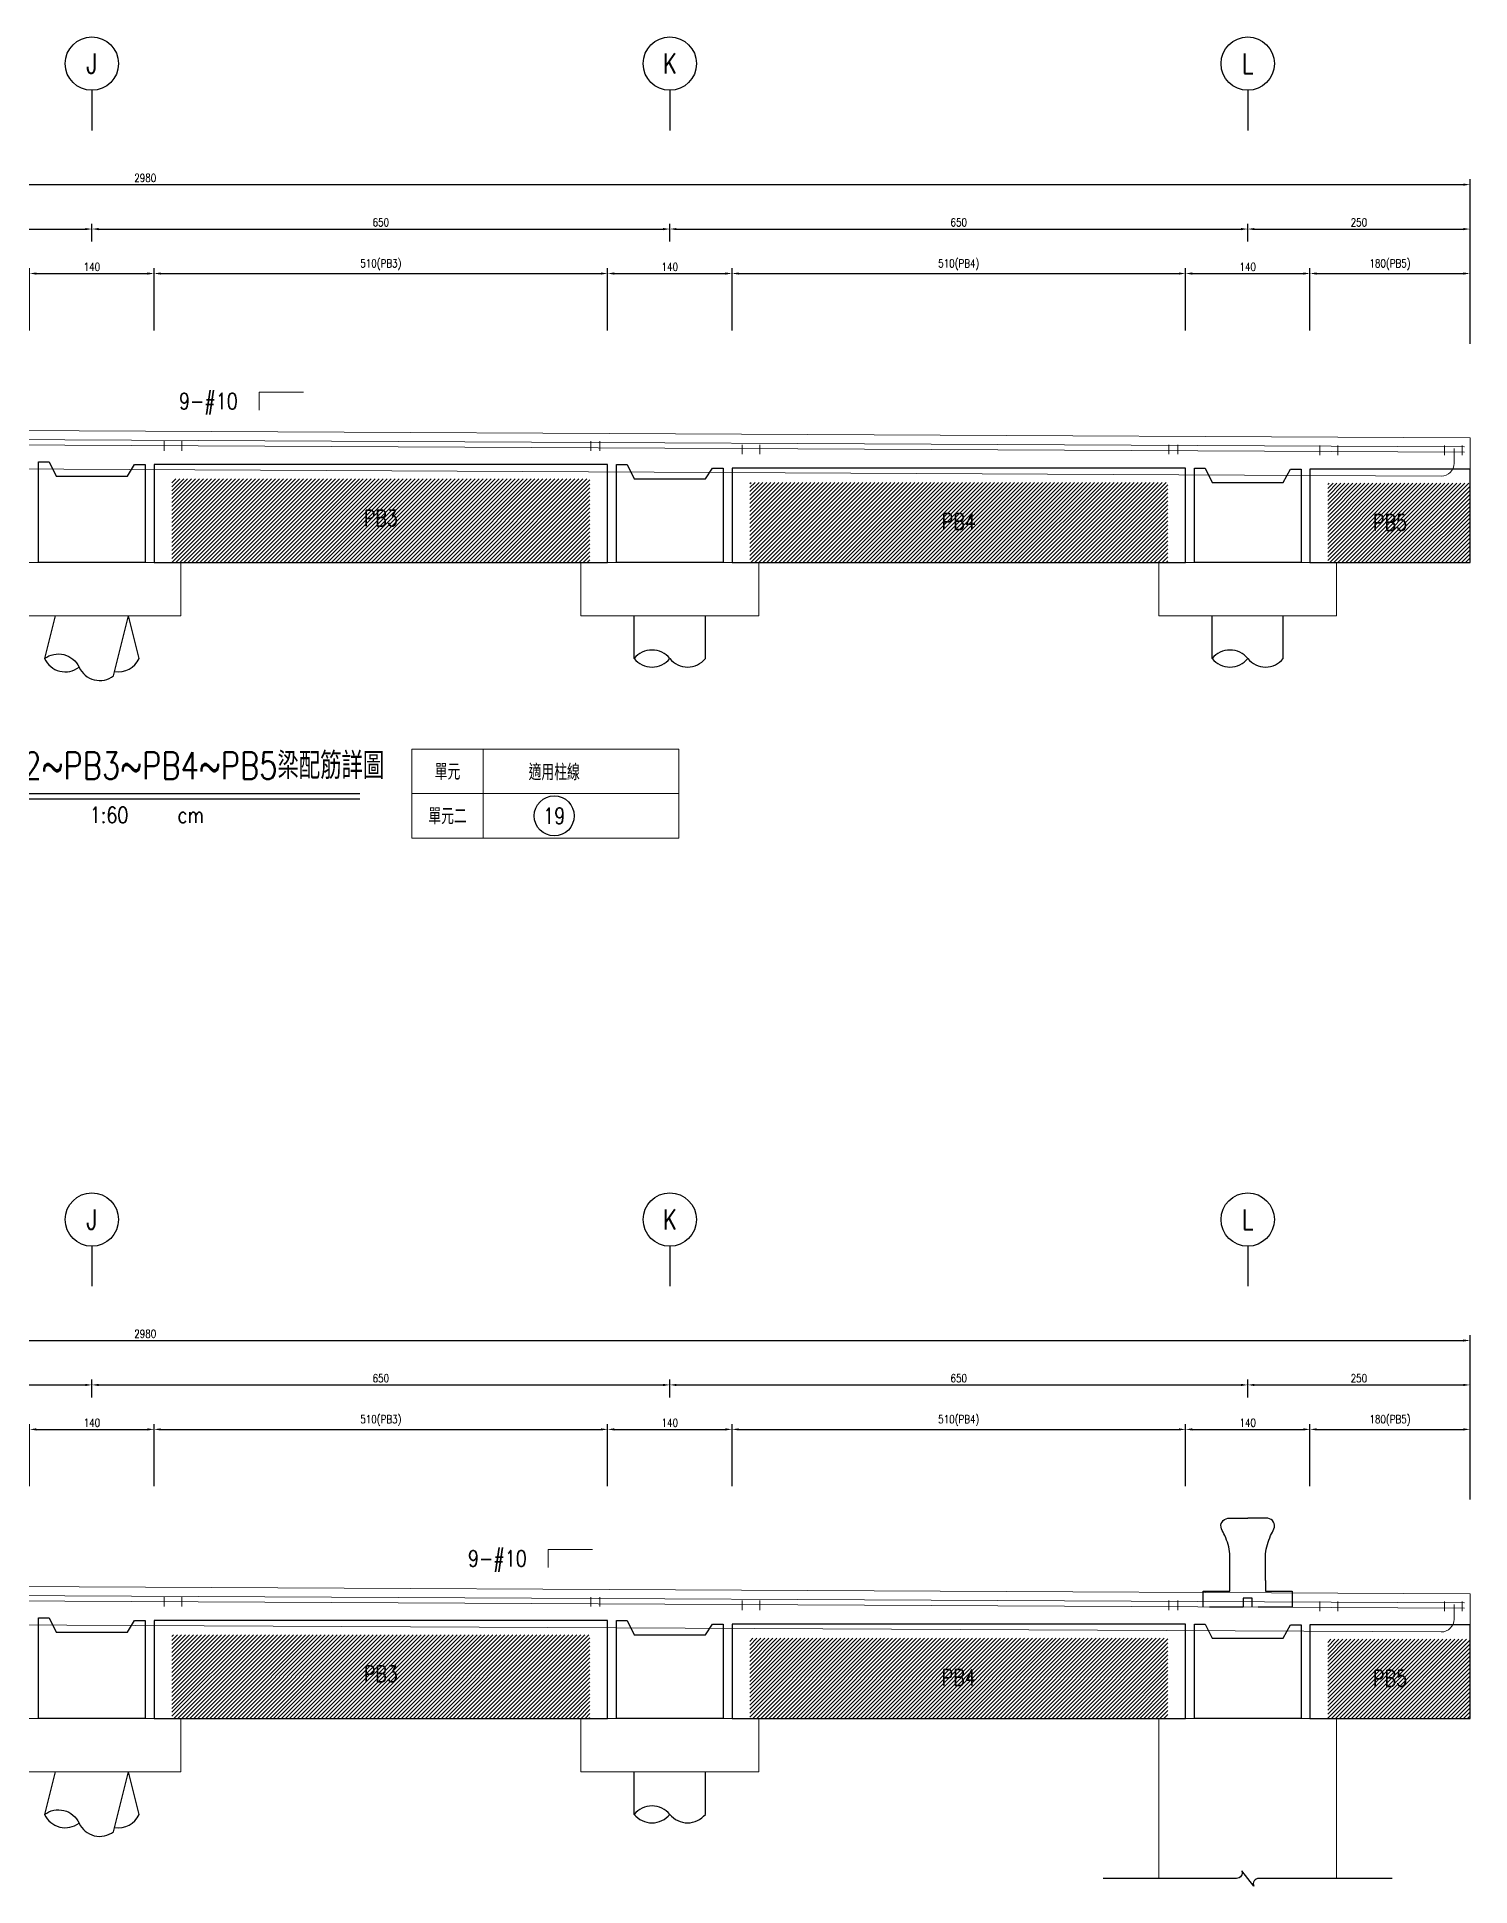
# Model space of a CAD drawing. Extents: x -4754 to 4976, y -19960 to 3841.
# Drawn here: x 1103 to 2715, y -7988 to -5909 of the extents above; entities that cross this region are included whole.
import ezdxf
from ezdxf.enums import TextEntityAlignment as Align

# ---------------------------------------------------------------- set-up
doc = ezdxf.new("R2010")
doc.units = 0
doc.header["$LTSCALE"] = 3
doc.linetypes.add('DASHED', pattern=[19.05, 12.7, -6.35])
doc.layers.get('0').update_dxf_attribs({"linetype": 'CONTINUOUS'})
doc.layers.add('HB_0', color=7, linetype='CONTINUOUS', transparency=0.5)
for name, color, linetype in [('HB_DIM', 1, 'CONTINUOUS'), ('HB_SYMBOLS', 7, 'CONTINUOUS'), ('HB_TXT_CTEXT', 2, 'CONTINUOUS'), ('鋼筋', 3, 'CONTINUOUS')]:
    doc.layers.add(name, color=color, linetype=linetype)
doc.styles.get("Standard").update_dxf_attribs({"font": 'ROMANS.shx', "width": 0.8, "bigfont": 'chineset.shx'})
doc.dimstyles.new('30', dxfattribs={"dimscale": 3, "dimtxt": 3, "dimasz": 2.5, "dimexe": 2, "dimexo": 2, "dimgap": 1, "dimtad": 1, "dimdsep": 46, "dimtxsty": 'Standard', "dimcen": 0, "dimclrd": 256, "dimclre": 256, "dimclrt": 2, "dimadec": 0, "dimazin": 0, "dimtfac": 1, "dimtix": 1, "dimtmove": 2, "dimatfit": 3, "dimfxl": 1, "dimtolj": 1, "dimtzin": 0, "dimarcsym": 0})

# ---------------------------------------------------------------- blocks, each defined once
blk = doc.blocks.new('pile_vertical_with_pilecap')
at = {"linetype": 'Continuous'}
for p, q in [((-40, -48.1), (-40, 0)), ((-40, -48.1), (-40, 0)), ((40, -48.1), (40, 0)), ((40, -48.1), (40, 0))]:
    blk.add_line(p, q, dxfattribs=at)
for centre, start, end in [((-20, -64.1), 38.718, 141.282), ((-20, -64.1), 38.718, 141.282), ((-20, -32), 218.718, 321.282), ((-20, -32), 218.718, 321.282), ((20, -32), 218.718, 321.282), ((20, -32), 218.718, 321.282)]:
    blk.add_arc(centre, 25.6, start, end, dxfattribs=at)
blk = doc.blocks.new('racked_with_pilecap_Transverse')
at = {"linetype": 'Continuous'}
for points in [[(-41.2, 0), (-53.2, -48.1)], [(24.4, -67.5), (41.2, 0)]]:
    blk.add_lwpolyline(points, dxfattribs=at)
blk.add_lwpolyline([(53.2, -48.1), (41.2, 0)])
for points in [[(-53.2, -48.1, -0.48), (-14.4, -57.8, 0.48), (24.4, -67.5, 0.48)], [(-53.2, -48.1, 0.48), (-14.4, -57.8, 0.48)], [(25.6, -62.6, 0.340232), (53.2, -48.1)]]:
    blk.add_lwpolyline(points, format="xyb", dxfattribs=at)
blk = doc.blocks.new('line_guide')
at = {"color": 4, "linetype": 'Continuous'}
blk.add_line((0, 0), (0, -45), dxfattribs=at)
blk.add_circle((0, 30), 30, dxfattribs=at)
at = {"color": 4, "linetype": 'Continuous', "width": 0.8}
blk.add_attdef('A', text='', height=22.5, dxfattribs=at).set_placement((0, 30), align=Align.MIDDLE)
blk = doc.blocks.new('title_beam')
at = {"color": 3, "linetype": 'Continuous'}
blk.add_line((-241.2, 0), (241.2, 0), dxfattribs=at)
at = {"color": 1, "linetype": 'Continuous'}
blk.add_line((-241.2, -6), (241.2, -6), dxfattribs=at)
at = {"color": 3, "linetype": 'Continuous', "width": 0.8}
blk.add_attdef('TITLE', text='', height=30, dxfattribs=at).set_placement((0, 33), align=Align.MIDDLE)
at = {"linetype": 'Continuous', "width": 0.8}
blk.add_attdef('SCALE', text='', height=18, dxfattribs=at).set_placement((-40.6, -24), align=Align.MIDDLE)
blk.add_attdef('CM', (36.5, -33), '', height=18, dxfattribs=at)
blk = doc.blocks.new('line_tag')
at = {"layer": 'HB_SYMBOLS', "color": 4, "linetype": 'Continuous'}
blk.add_circle((0, 0), 22.5, dxfattribs=at)
at = {"color": 4, "linetype": 'Continuous', "width": 0.8}
blk.add_attdef('A', text='', height=18, dxfattribs=at).set_placement((0, 0), align=Align.MIDDLE)
blk = doc.blocks.new('*D68')
at = {"layer": 'HB_DIM', "linetype": 'Continuous', "lineweight": -2}
for p, q in [((1094.6, -6238.8), (1094.6, -6168.8)), ((1102.1, -6174.8), (1227.1, -6174.8)), ((1234.6, -6238.8), (1234.6, -6168.8))]:
    blk.add_line(p, q, dxfattribs=at)
at = {"layer": 'HB_DIM'}
for points in [[(1102.1, -6173.6), (1102.1, -6176.1), (1094.6, -6174.8)], [(1227.1, -6176.1), (1227.1, -6173.6), (1234.6, -6174.8)]]:
    blk.add_solid(points, dxfattribs=at)
at = {"layer": 'HB_DIM', "color": 2, "linetype": 'Continuous', "insert": (1164.6, -6167.3), "char_height": 9, "attachment_point": 5, "rotation": 0}
blk.add_mtext('\\A1;140', dxfattribs=at)
blk = doc.blocks.new('*D69')
at = {"layer": 'HB_DIM', "linetype": 'Continuous', "lineweight": -2}
for p, q in [((1234.6, -6238.8), (1234.6, -6168.8)), ((1242.1, -6174.8), (1737.1, -6174.8)), ((1744.6, -6238.8), (1744.6, -6168.8))]:
    blk.add_line(p, q, dxfattribs=at)
at = {"layer": 'HB_DIM'}
for points in [[(1242.1, -6173.6), (1242.1, -6176.1), (1234.6, -6174.8)], [(1737.1, -6176.1), (1737.1, -6173.6), (1744.6, -6174.8)]]:
    blk.add_solid(points, dxfattribs=at)
at = {"layer": 'HB_DIM', "color": 2, "linetype": 'Continuous', "insert": (1489.6, -6164.9), "char_height": 9, "attachment_point": 5, "rotation": 0}
blk.add_mtext('\\A1;510(PB3)', dxfattribs=at)
blk = doc.blocks.new('*D70')
at = {"layer": 'HB_DIM', "linetype": 'Continuous', "lineweight": -2}
for p, q in [((1744.6, -6238.8), (1744.6, -6168.8)), ((1752.1, -6174.8), (1877.1, -6174.8)), ((1884.6, -6238.8), (1884.6, -6168.8))]:
    blk.add_line(p, q, dxfattribs=at)
at = {"layer": 'HB_DIM'}
for points in [[(1752.1, -6173.6), (1752.1, -6176.1), (1744.6, -6174.8)], [(1877.1, -6176.1), (1877.1, -6173.6), (1884.6, -6174.8)]]:
    blk.add_solid(points, dxfattribs=at)
at = {"layer": 'HB_DIM', "color": 2, "linetype": 'Continuous', "insert": (1814.6, -6167.3), "char_height": 9, "attachment_point": 5, "rotation": 0}
blk.add_mtext('\\A1;140', dxfattribs=at)
blk = doc.blocks.new('*D71')
at = {"layer": 'HB_DIM', "linetype": 'Continuous', "lineweight": -2}
for p, q in [((1884.6, -6238.8), (1884.6, -6168.8)), ((1892.1, -6174.8), (2387.1, -6174.8)), ((2394.6, -6238.8), (2394.6, -6168.8))]:
    blk.add_line(p, q, dxfattribs=at)
at = {"layer": 'HB_DIM'}
for points in [[(1892.1, -6173.6), (1892.1, -6176.1), (1884.6, -6174.8)], [(2387.1, -6176.1), (2387.1, -6173.6), (2394.6, -6174.8)]]:
    blk.add_solid(points, dxfattribs=at)
at = {"layer": 'HB_DIM', "color": 2, "linetype": 'Continuous', "insert": (2139.6, -6164.9), "char_height": 9, "attachment_point": 5, "rotation": 0}
blk.add_mtext('\\A1;510(PB4)', dxfattribs=at)
blk = doc.blocks.new('*D72')
at = {"layer": 'HB_DIM', "linetype": 'Continuous', "lineweight": -2}
for p, q in [((2394.6, -6238.8), (2394.6, -6168.8)), ((2402.1, -6174.8), (2527.1, -6174.8)), ((2534.6, -6238.8), (2534.6, -6168.8))]:
    blk.add_line(p, q, dxfattribs=at)
at = {"layer": 'HB_DIM'}
for points in [[(2402.1, -6173.6), (2402.1, -6176.1), (2394.6, -6174.8)], [(2527.1, -6176.1), (2527.1, -6173.6), (2534.6, -6174.8)]]:
    blk.add_solid(points, dxfattribs=at)
at = {"layer": 'HB_DIM', "color": 2, "linetype": 'Continuous', "insert": (2464.6, -6167.3), "char_height": 9, "attachment_point": 5, "rotation": 0}
blk.add_mtext('\\A1;140', dxfattribs=at)
blk = doc.blocks.new('*D73')
at = {"layer": 'HB_DIM', "linetype": 'Continuous', "lineweight": -2}
for p, q in [((2534.6, -6238.8), (2534.6, -6168.8)), ((2542.1, -6174.8), (2707.1, -6174.8)), ((2714.6, -6238.8), (2714.6, -6168.8))]:
    blk.add_line(p, q, dxfattribs=at)
at = {"layer": 'HB_DIM'}
for points in [[(2542.1, -6173.6), (2542.1, -6176.1), (2534.6, -6174.8)], [(2707.1, -6176.1), (2707.1, -6173.6), (2714.6, -6174.8)]]:
    blk.add_solid(points, dxfattribs=at)
at = {"layer": 'HB_DIM', "color": 2, "linetype": 'Continuous', "insert": (2624.6, -6164.9), "char_height": 9, "attachment_point": 5, "rotation": 0}
blk.add_mtext('\\A1;180(PB5)', dxfattribs=at)
blk = doc.blocks.new('*D76')
at = {"layer": 'HB_DIM', "linetype": 'Continuous', "lineweight": -2}
for p, q in [((-265.4, -6238.8), (-265.4, -6068.8)), ((2714.6, -6253.8), (2714.6, -6068.8)), ((-257.9, -6074.8), (2707.1, -6074.8))]:
    blk.add_line(p, q, dxfattribs=at)
at = {"layer": 'HB_DIM'}
for points in [[(-257.9, -6073.6), (-257.9, -6076.1), (-265.4, -6074.8)], [(2707.1, -6076.1), (2707.1, -6073.6), (2714.6, -6074.8)]]:
    blk.add_solid(points, dxfattribs=at)
at = {"layer": 'HB_DIM', "color": 2, "linetype": 'Continuous', "insert": (1224.6, -6067.3), "char_height": 9, "attachment_point": 5, "rotation": 0}
blk.add_mtext('\\A1;2980', dxfattribs=at)
blk = doc.blocks.new('*D79')
at = {"layer": 'HB_DIM', "linetype": 'Continuous', "lineweight": -2}
for p, q in [((514.6, -6138.8), (514.6, -6118.8)), ((522.1, -6124.8), (1157.1, -6124.8)), ((1164.6, -6138.8), (1164.6, -6118.8))]:
    blk.add_line(p, q, dxfattribs=at)
at = {"layer": 'HB_DIM'}
for points in [[(522.1, -6123.6), (522.1, -6126.1), (514.6, -6124.8)], [(1157.1, -6126.1), (1157.1, -6123.6), (1164.6, -6124.8)]]:
    blk.add_solid(points, dxfattribs=at)
at = {"layer": 'HB_DIM', "color": 2, "linetype": 'Continuous', "insert": (839.6, -6117.3), "char_height": 9, "attachment_point": 5, "rotation": 0}
blk.add_mtext('\\A1;650', dxfattribs=at)
blk = doc.blocks.new('*D80')
at = {"layer": 'HB_DIM', "linetype": 'Continuous', "lineweight": -2}
for p, q in [((1164.6, -6138.8), (1164.6, -6118.8)), ((1172.1, -6124.8), (1807.1, -6124.8)), ((1814.6, -6138.8), (1814.6, -6118.8))]:
    blk.add_line(p, q, dxfattribs=at)
at = {"layer": 'HB_DIM'}
for points in [[(1172.1, -6123.6), (1172.1, -6126.1), (1164.6, -6124.8)], [(1807.1, -6126.1), (1807.1, -6123.6), (1814.6, -6124.8)]]:
    blk.add_solid(points, dxfattribs=at)
at = {"layer": 'HB_DIM', "color": 2, "linetype": 'Continuous', "insert": (1489.6, -6117.3), "char_height": 9, "attachment_point": 5, "rotation": 0}
blk.add_mtext('\\A1;650', dxfattribs=at)
blk = doc.blocks.new('*D81')
at = {"layer": 'HB_DIM', "linetype": 'Continuous', "lineweight": -2}
for p, q in [((1814.6, -6138.8), (1814.6, -6118.8)), ((1822.1, -6124.8), (2457.1, -6124.8)), ((2464.6, -6138.8), (2464.6, -6118.8))]:
    blk.add_line(p, q, dxfattribs=at)
at = {"layer": 'HB_DIM'}
for points in [[(1822.1, -6123.6), (1822.1, -6126.1), (1814.6, -6124.8)], [(2457.1, -6126.1), (2457.1, -6123.6), (2464.6, -6124.8)]]:
    blk.add_solid(points, dxfattribs=at)
at = {"layer": 'HB_DIM', "color": 2, "linetype": 'Continuous', "insert": (2139.6, -6117.3), "char_height": 9, "attachment_point": 5, "rotation": 0}
blk.add_mtext('\\A1;650', dxfattribs=at)
blk = doc.blocks.new('*D82')
at = {"layer": 'HB_DIM', "linetype": 'Continuous', "lineweight": -2}
for p, q in [((2464.6, -6138.8), (2464.6, -6118.8)), ((2472.1, -6124.8), (2707.1, -6124.8)), ((2714.6, -6238.8), (2714.6, -6118.8))]:
    blk.add_line(p, q, dxfattribs=at)
at = {"layer": 'HB_DIM'}
for points in [[(2472.1, -6123.6), (2472.1, -6126.1), (2464.6, -6124.8)], [(2707.1, -6126.1), (2707.1, -6123.6), (2714.6, -6124.8)]]:
    blk.add_solid(points, dxfattribs=at)
at = {"layer": 'HB_DIM', "color": 2, "linetype": 'Continuous', "insert": (2589.6, -6117.3), "char_height": 9, "attachment_point": 5, "rotation": 0}
blk.add_mtext('\\A1;250', dxfattribs=at)
blk = doc.blocks.new('fender_bottom')
at = {"color": 1, "linetype": 'Continuous'}
blk.add_lwpolyline([(162.5, 0), (12.5, 0, 0.529473), (6.7, -8.6), (-6.7, 8.6, -0.532815), (-12.5, 0), (-162.5, 0)], format="xyb", dxfattribs=at)
blk = doc.blocks.new('fender_top_transverse')
at = {"layer": 'HB_0', "color": 1, "linetype": 'Continuous'}
for points in [[(-20, 30), (-20, 60, 0.07193), (-25.7, 80.5, -0.041495), (-29.5, 88.2, -0.488993), (-22.5, 100), (0, 100)], [(20, 30), (20, 60, -0.07193), (25.7, 80.5, 0.041495), (29.5, 88.2, 0.488993), (22.5, 100), (0, 100)]]:
    blk.add_lwpolyline(points, format="xyb", dxfattribs=at)
at = {"layer": 'HB_0', "color": 252, "linetype": 'DASHED'}
blk.add_lwpolyline([(20, 30), (20, 18), (50, 18), (50, 0), (5, 0), (5, 10), (-5, 10), (-5, 0), (-50, 0), (-50, 18), (-20, 18), (-20, 30)], dxfattribs=at)
blk = doc.blocks.new('*D89')
at = {"layer": 'HB_DIM', "linetype": 'Continuous', "lineweight": -2}
for p, q in [((1094.6, -7538.8), (1094.6, -7468.8)), ((1102.1, -7474.8), (1227.1, -7474.8)), ((1234.6, -7538.8), (1234.6, -7468.8))]:
    blk.add_line(p, q, dxfattribs=at)
at = {"layer": 'HB_DIM'}
for points in [[(1102.1, -7473.6), (1102.1, -7476.1), (1094.6, -7474.8)], [(1227.1, -7476.1), (1227.1, -7473.6), (1234.6, -7474.8)]]:
    blk.add_solid(points, dxfattribs=at)
at = {"layer": 'HB_DIM', "color": 2, "linetype": 'Continuous', "insert": (1164.6, -7467.3), "char_height": 9, "attachment_point": 5, "rotation": 0}
blk.add_mtext('\\A1;140', dxfattribs=at)
blk = doc.blocks.new('*D90')
at = {"layer": 'HB_DIM', "linetype": 'Continuous', "lineweight": -2}
for p, q in [((1234.6, -7538.8), (1234.6, -7468.8)), ((1242.1, -7474.8), (1737.1, -7474.8)), ((1744.6, -7538.8), (1744.6, -7468.8))]:
    blk.add_line(p, q, dxfattribs=at)
at = {"layer": 'HB_DIM'}
for points in [[(1242.1, -7473.6), (1242.1, -7476.1), (1234.6, -7474.8)], [(1737.1, -7476.1), (1737.1, -7473.6), (1744.6, -7474.8)]]:
    blk.add_solid(points, dxfattribs=at)
at = {"layer": 'HB_DIM', "color": 2, "linetype": 'Continuous', "insert": (1489.6, -7464.9), "char_height": 9, "attachment_point": 5, "rotation": 0}
blk.add_mtext('\\A1;510(PB3)', dxfattribs=at)
blk = doc.blocks.new('*D91')
at = {"layer": 'HB_DIM', "linetype": 'Continuous', "lineweight": -2}
for p, q in [((1744.6, -7538.8), (1744.6, -7468.8)), ((1752.1, -7474.8), (1877.1, -7474.8)), ((1884.6, -7538.8), (1884.6, -7468.8))]:
    blk.add_line(p, q, dxfattribs=at)
at = {"layer": 'HB_DIM'}
for points in [[(1752.1, -7473.6), (1752.1, -7476.1), (1744.6, -7474.8)], [(1877.1, -7476.1), (1877.1, -7473.6), (1884.6, -7474.8)]]:
    blk.add_solid(points, dxfattribs=at)
at = {"layer": 'HB_DIM', "color": 2, "linetype": 'Continuous', "insert": (1814.6, -7467.3), "char_height": 9, "attachment_point": 5, "rotation": 0}
blk.add_mtext('\\A1;140', dxfattribs=at)
blk = doc.blocks.new('*D92')
at = {"layer": 'HB_DIM', "linetype": 'Continuous', "lineweight": -2}
for p, q in [((1884.6, -7538.8), (1884.6, -7468.8)), ((1892.1, -7474.8), (2387.1, -7474.8)), ((2394.6, -7538.8), (2394.6, -7468.8))]:
    blk.add_line(p, q, dxfattribs=at)
at = {"layer": 'HB_DIM'}
for points in [[(1892.1, -7473.6), (1892.1, -7476.1), (1884.6, -7474.8)], [(2387.1, -7476.1), (2387.1, -7473.6), (2394.6, -7474.8)]]:
    blk.add_solid(points, dxfattribs=at)
at = {"layer": 'HB_DIM', "color": 2, "linetype": 'Continuous', "insert": (2139.6, -7464.9), "char_height": 9, "attachment_point": 5, "rotation": 0}
blk.add_mtext('\\A1;510(PB4)', dxfattribs=at)
blk = doc.blocks.new('*D93')
at = {"layer": 'HB_DIM', "linetype": 'Continuous', "lineweight": -2}
for p, q in [((2394.6, -7538.8), (2394.6, -7468.8)), ((2402.1, -7474.8), (2527.1, -7474.8)), ((2534.6, -7538.8), (2534.6, -7468.8))]:
    blk.add_line(p, q, dxfattribs=at)
at = {"layer": 'HB_DIM'}
for points in [[(2402.1, -7473.6), (2402.1, -7476.1), (2394.6, -7474.8)], [(2527.1, -7476.1), (2527.1, -7473.6), (2534.6, -7474.8)]]:
    blk.add_solid(points, dxfattribs=at)
at = {"layer": 'HB_DIM', "color": 2, "linetype": 'Continuous', "insert": (2464.6, -7467.3), "char_height": 9, "attachment_point": 5, "rotation": 0}
blk.add_mtext('\\A1;140', dxfattribs=at)
blk = doc.blocks.new('*D94')
at = {"layer": 'HB_DIM', "linetype": 'Continuous', "lineweight": -2}
for p, q in [((2534.6, -7538.8), (2534.6, -7468.8)), ((2542.1, -7474.8), (2707.1, -7474.8)), ((2714.6, -7538.8), (2714.6, -7468.8))]:
    blk.add_line(p, q, dxfattribs=at)
at = {"layer": 'HB_DIM'}
for points in [[(2542.1, -7473.6), (2542.1, -7476.1), (2534.6, -7474.8)], [(2707.1, -7476.1), (2707.1, -7473.6), (2714.6, -7474.8)]]:
    blk.add_solid(points, dxfattribs=at)
at = {"layer": 'HB_DIM', "color": 2, "linetype": 'Continuous', "insert": (2624.6, -7464.9), "char_height": 9, "attachment_point": 5, "rotation": 0}
blk.add_mtext('\\A1;180(PB5)', dxfattribs=at)
blk = doc.blocks.new('*D97')
at = {"layer": 'HB_DIM', "linetype": 'Continuous', "lineweight": -2}
for p, q in [((-265.4, -7538.8), (-265.4, -7368.8)), ((-257.9, -7374.8), (2707.1, -7374.8)), ((2714.6, -7553.8), (2714.6, -7368.8))]:
    blk.add_line(p, q, dxfattribs=at)
at = {"layer": 'HB_DIM'}
for points in [[(-257.9, -7373.6), (-257.9, -7376.1), (-265.4, -7374.8)], [(2707.1, -7376.1), (2707.1, -7373.6), (2714.6, -7374.8)]]:
    blk.add_solid(points, dxfattribs=at)
at = {"layer": 'HB_DIM', "color": 2, "linetype": 'Continuous', "insert": (1224.6, -7367.3), "char_height": 9, "attachment_point": 5, "rotation": 0}
blk.add_mtext('\\A1;2980', dxfattribs=at)
blk = doc.blocks.new('*D100')
at = {"layer": 'HB_DIM', "linetype": 'Continuous', "lineweight": -2}
for p, q in [((514.6, -7438.8), (514.6, -7418.8)), ((1164.6, -7438.8), (1164.6, -7418.8)), ((522.1, -7424.8), (1157.1, -7424.8))]:
    blk.add_line(p, q, dxfattribs=at)
at = {"layer": 'HB_DIM'}
for points in [[(522.1, -7423.6), (522.1, -7426.1), (514.6, -7424.8)], [(1157.1, -7426.1), (1157.1, -7423.6), (1164.6, -7424.8)]]:
    blk.add_solid(points, dxfattribs=at)
at = {"layer": 'HB_DIM', "color": 2, "linetype": 'Continuous', "insert": (839.6, -7417.3), "char_height": 9, "attachment_point": 5, "rotation": 0}
blk.add_mtext('\\A1;650', dxfattribs=at)
blk = doc.blocks.new('*D101')
at = {"layer": 'HB_DIM', "linetype": 'Continuous', "lineweight": -2}
for p, q in [((1164.6, -7438.8), (1164.6, -7418.8)), ((1814.6, -7438.8), (1814.6, -7418.8)), ((1172.1, -7424.8), (1807.1, -7424.8))]:
    blk.add_line(p, q, dxfattribs=at)
at = {"layer": 'HB_DIM'}
for points in [[(1172.1, -7423.6), (1172.1, -7426.1), (1164.6, -7424.8)], [(1807.1, -7426.1), (1807.1, -7423.6), (1814.6, -7424.8)]]:
    blk.add_solid(points, dxfattribs=at)
at = {"layer": 'HB_DIM', "color": 2, "linetype": 'Continuous', "insert": (1489.6, -7417.3), "char_height": 9, "attachment_point": 5, "rotation": 0}
blk.add_mtext('\\A1;650', dxfattribs=at)
blk = doc.blocks.new('*D102')
at = {"layer": 'HB_DIM', "linetype": 'Continuous', "lineweight": -2}
for p, q in [((1814.6, -7438.8), (1814.6, -7418.8)), ((2464.6, -7438.8), (2464.6, -7418.8)), ((1822.1, -7424.8), (2457.1, -7424.8))]:
    blk.add_line(p, q, dxfattribs=at)
at = {"layer": 'HB_DIM'}
for points in [[(1822.1, -7423.6), (1822.1, -7426.1), (1814.6, -7424.8)], [(2457.1, -7426.1), (2457.1, -7423.6), (2464.6, -7424.8)]]:
    blk.add_solid(points, dxfattribs=at)
at = {"layer": 'HB_DIM', "color": 2, "linetype": 'Continuous', "insert": (2139.6, -7417.3), "char_height": 9, "attachment_point": 5, "rotation": 0}
blk.add_mtext('\\A1;650', dxfattribs=at)
blk = doc.blocks.new('*D103')
at = {"layer": 'HB_DIM', "linetype": 'Continuous', "lineweight": -2}
for p, q in [((2464.6, -7438.8), (2464.6, -7418.8)), ((2714.6, -7538.8), (2714.6, -7418.8)), ((2472.1, -7424.8), (2707.1, -7424.8))]:
    blk.add_line(p, q, dxfattribs=at)
at = {"layer": 'HB_DIM'}
for points in [[(2472.1, -7423.6), (2472.1, -7426.1), (2464.6, -7424.8)], [(2707.1, -7426.1), (2707.1, -7423.6), (2714.6, -7424.8)]]:
    blk.add_solid(points, dxfattribs=at)
at = {"layer": 'HB_DIM', "color": 2, "linetype": 'Continuous', "insert": (2589.6, -7417.3), "char_height": 9, "attachment_point": 5, "rotation": 0}
blk.add_mtext('\\A1;250', dxfattribs=at)

msp = doc.modelspace()

# ---------------------------------------------------------------- hatches: boundary and pattern name
at = {"layer": 'HB_0', "linetype": 'Continuous'}
h = msp.add_hatch(dxfattribs=at)
h.set_pattern_fill('ANSI31', color=256, style=0)
h.paths.add_polyline_path([(1254.573, -6405.802), (1724.573, -6405.802), (1724.573, -6499.802), (1254.573, -6499.802)], flags=17)
h = msp.add_hatch(dxfattribs=at)
h.set_pattern_fill('ANSI31', color=256, style=0)
h.paths.add_polyline_path([(1904.573, -6409.802), (2374.573, -6409.802), (2374.573, -6499.802), (1904.573, -6499.802)], flags=17)
h = msp.add_hatch(dxfattribs=at)
h.set_pattern_fill('ANSI31', color=256, style=0)
h.paths.add_polyline_path([(2554.573, -6410.802), (2714.573, -6410.802), (2714.573, -6499.802), (2554.573, -6499.802)], flags=17)
h = msp.add_hatch(dxfattribs=at)
h.set_pattern_fill('ANSI31', color=256, style=0)
h.paths.add_polyline_path([(1254.573, -7705.802), (1724.573, -7705.802), (1724.573, -7799.802), (1254.573, -7799.802)], flags=17)
h = msp.add_hatch(dxfattribs=at)
h.set_pattern_fill('ANSI31', color=256, style=0)
h.paths.add_polyline_path([(1904.573, -7709.802), (2374.573, -7709.802), (2374.573, -7799.802), (1904.573, -7799.802)], flags=17)
h = msp.add_hatch(dxfattribs=at)
h.set_pattern_fill('ANSI31', color=256, style=0)
h.paths.add_polyline_path([(2554.573, -7710.802), (2714.573, -7710.802), (2714.573, -7799.802), (2554.573, -7799.802)], flags=17)

# ---------------------------------------------------------------- linework, layer by layer
at = {"layer": 'HB_0', "lineweight": 5}
for p, q in [((2364.573, -7799.802, -250), (2364.573, -7979.802, -250)), ((2564.573, -7799.802, -250), (2564.573, -7979.802, -250))]:
    msp.add_line(p, q, dxfattribs=at)
for points in [[(-225.427, -6499.802), (-225.427, -6435.802), (-265.427, -6435.802), (-265.427, -6344.802), (2714.573, -6359.802), (2714.573, -6499.802), (-225.427, -6499.802)], [(-225.427, -7799.802), (-225.427, -7735.802), (-265.427, -7735.802), (-265.427, -7644.802), (2714.573, -7659.802), (2714.573, -7799.802), (-225.427, -7799.802)]]:
    msp.add_lwpolyline(points, dxfattribs=at)
at = {"layer": 'HB_0', "color": 1, "linetype": 'Continuous'}
for points in [[(1104.573, -6499.802), (1104.573, -6386.802), (1116.573, -6386.802), (1124.573, -6402.802), (1204.573, -6402.802), (1212.573, -6389.802), (1224.573, -6389.802), (1224.573, -6499.802), (1104.573, -6499.802)], [(1234.573, -6499.802), (1254.573, -6499.802), (1724.573, -6499.802), (1744.573, -6499.802), (1744.573, -6389.802), (1724.573, -6389.802), (1254.573, -6389.802), (1234.573, -6389.802), (1234.573, -6499.802)], [(1754.573, -6499.802), (1754.573, -6389.802), (1766.573, -6389.802), (1774.573, -6405.802), (1854.573, -6405.802), (1862.573, -6393.802), (1874.573, -6393.802), (1874.573, -6499.802), (1754.573, -6499.802)], [(1884.573, -6499.802), (1904.573, -6499.802), (2374.573, -6499.802), (2394.573, -6499.802), (2394.573, -6393.802), (2374.573, -6393.802), (1904.573, -6393.802), (1884.573, -6393.802), (1884.573, -6499.802)], [(2404.573, -6499.802), (2404.573, -6393.802), (2416.573, -6393.802), (2424.573, -6409.802), (2504.573, -6409.802), (2512.573, -6394.802), (2524.573, -6394.802), (2524.573, -6499.802), (2404.573, -6499.802)], [(2534.573, -6499.802), (2554.573, -6499.802), (2714.573, -6499.802), (2714.573, -6394.802), (2554.573, -6394.802), (2534.573, -6394.802), (2534.573, -6499.802)], [(1104.573, -7799.802), (1104.573, -7686.802), (1116.573, -7686.802), (1124.573, -7702.802), (1204.573, -7702.802), (1212.573, -7689.802), (1224.573, -7689.802), (1224.573, -7799.802), (1104.573, -7799.802)], [(1234.573, -7799.802), (1254.573, -7799.802), (1724.573, -7799.802), (1744.573, -7799.802), (1744.573, -7689.802), (1724.573, -7689.802), (1254.573, -7689.802), (1234.573, -7689.802), (1234.573, -7799.802)], [(1754.573, -7799.802), (1754.573, -7689.802), (1766.573, -7689.802), (1774.573, -7705.802), (1854.573, -7705.802), (1862.573, -7693.802), (1874.573, -7693.802), (1874.573, -7799.802), (1754.573, -7799.802)], [(1884.573, -7799.802), (1904.573, -7799.802), (2374.573, -7799.802), (2394.573, -7799.802), (2394.573, -7693.802), (2374.573, -7693.802), (1904.573, -7693.802), (1884.573, -7693.802), (1884.573, -7799.802)], [(2404.573, -7799.802), (2404.573, -7693.802), (2416.573, -7693.802), (2424.573, -7709.802), (2504.573, -7709.802), (2512.573, -7694.802), (2524.573, -7694.802), (2524.573, -7799.802), (2404.573, -7799.802)], [(2534.573, -7799.802), (2554.573, -7799.802), (2714.573, -7799.802), (2714.573, -7694.802), (2554.573, -7694.802), (2534.573, -7694.802), (2534.573, -7799.802)]]:
    msp.add_lwpolyline(points, dxfattribs=at)
at = {"layer": 'HB_0', "lineweight": 5}
for points in [[(1064.573, -6559.802, -187), (1264.573, -6559.802, -187), (1264.573, -6499.802, -187), (1064.573, -6499.802, -187), (1064.573, -6559.802, -187)], [(1714.573, -6559.802, -159.5), (1914.573, -6559.802, -159.5), (1914.573, -6499.802, -159.5), (1714.573, -6499.802, -159.5), (1714.573, -6559.802, -159.5)], [(2364.573, -6559.802, -159.5), (2564.573, -6559.802, -159.5), (2564.573, -6499.802, -159.5), (2364.573, -6499.802, -159.5), (2364.573, -6559.802, -159.5)], [(1064.573, -7859.802, -250), (1264.573, -7859.802, -250), (1264.573, -7799.802, -250), (1064.573, -7799.802, -250), (1064.573, -7859.802, -250)], [(1714.573, -7859.802, -250), (1914.573, -7859.802, -250), (1914.573, -7799.802, -250), (1714.573, -7799.802, -250), (1714.573, -7859.802, -250)]]:
    msp.add_polyline3d(points, dxfattribs=at)
at = {"layer": 'HB_DIM', "color": 1, "linetype": 'Continuous'}
for points in [[(1219.738, -6368.353, 0, 1.25, 0), (1224.048, -6353.986, 0, 0, 0), (1234.738, -6318.353, 0, 0, 0), (1252.738, -6318.353, 0, 0, 0)], [(1219.738, -6362.338, 0, 1.25, 0), (1224.579, -6348.141, 0, 0, 0), (1234.738, -6318.353, 0, 0, 0), (1252.738, -6318.353, 0, 0, 0)], [(1544.734, -7669.989, 0, 1.25, 0), (1549.044, -7655.621, 0, 0, 0), (1559.734, -7619.989, 0, 0, 0), (1577.734, -7619.989, 0, 0, 0)], [(1544.734, -7663.974, 0, 1.25, 0), (1549.575, -7649.777, 0, 0, 0), (1559.734, -7619.989, 0, 0, 0), (1577.734, -7619.989, 0, 0, 0)]]:
    msp.add_lwpolyline(points, format="xyseb", dxfattribs=at)
at = {"layer": 'HB_TXT_CTEXT', "color": 4, "lineweight": 5, "true_color": 0x00ffff}
for p, q in [((1604.573, -6709.802), (1604.573, -6809.802)), ((1524.573, -6759.802), (1824.573, -6759.802))]:
    msp.add_line(p, q, dxfattribs=at)
msp.add_lwpolyline([(1524.573, -6709.802), (1524.573, -6809.802), (1824.573, -6809.802), (1824.573, -6709.802), (1524.573, -6709.802)], dxfattribs=at)
at = {"layer": 'HB_TXT_CTEXT', "lineweight": 5}
for points in [[(1352.738, -6328.353, -37.12), (1352.738, -6308.353, -37.12), (1402.738, -6308.353, -37.12)], [(1677.734, -7629.989, -37.12), (1677.734, -7609.989, -37.12), (1727.734, -7609.989, -37.12)]]:
    msp.add_polyline3d(points, dxfattribs=at)
at = {"layer": '鋼筋', "lineweight": 5}
for p, q in [((-244.987, -6354.905, -37.12), (2708.523, -6369.771, -37.12)), ((-244.987, -6354.905, -24.747), (2708.523, -6369.771, -24.747)), ((-244.987, -6354.905, -12.373), (2708.523, -6369.771, -12.373)), ((-244.987, -6354.905), (2708.523, -6369.771)), ((-244.987, -6354.905, 12.373), (2708.523, -6369.771, 12.373)), ((-244.987, -6354.905, 24.747), (2708.523, -6369.771, 24.747)), ((-244.987, -6354.905, 37.12), (2708.523, -6369.771, 37.12)), ((-239.017, -6360.935, -37.12), (2708.493, -6375.771, -37.12)), ((-239.017, -6360.935, 37.12), (2708.493, -6375.771, 37.12)), ((1245.843, -6363.372, -36.23), (1245.843, -6363.372, 36.23)), ((1265.843, -6363.372, -36.23), (1265.843, -6363.372, 36.23)), ((1725.843, -6363.372, -36.23), (1725.843, -6363.372, 36.23)), ((1735.843, -6363.372, -36.23), (1735.843, -6363.372, 36.23)), ((1245.843, -6366.547, 39.405), (1245.843, -6374.167, 39.405)), ((1245.843, -6374.18, -33.087), (1245.843, -6368.792, -38.475)), ((1265.843, -6366.547, 39.405), (1265.843, -6374.167, 39.405)), ((1265.843, -6374.18, -33.087), (1265.843, -6368.792, -38.475)), ((1725.843, -6366.547, 39.405), (1725.843, -6374.167, 39.405)), ((1725.843, -6374.18, -33.087), (1725.843, -6368.792, -38.475)), ((1735.843, -6366.547, 39.405), (1735.843, -6374.167, 39.405)), ((1735.843, -6374.18, -33.087), (1735.843, -6368.792, -38.475)), ((1895.843, -6367.372, -36.57), (1895.843, -6367.372, 36.57)), ((1895.843, -6370.547, 39.745), (1895.843, -6378.167, 39.745)), ((1895.843, -6378.18, -33.427), (1895.843, -6372.792, -38.815)), ((1915.843, -6367.372, -36.57), (1915.843, -6367.372, 36.57)), ((1915.843, -6370.547, 39.745), (1915.843, -6378.167, 39.745)), ((1915.843, -6378.18, -33.427), (1915.843, -6372.792, -38.815)), ((2375.843, -6367.372, -36.57), (2375.843, -6367.372, 36.57)), ((2375.843, -6370.547, 39.745), (2375.843, -6378.167, 39.745)), ((2375.843, -6378.18, -33.427), (2375.843, -6372.792, -38.815)), ((2385.843, -6367.372, -36.57), (2385.843, -6367.372, 36.57)), ((2385.843, -6370.547, 39.745), (2385.843, -6378.167, 39.745)), ((2385.843, -6378.18, -33.427), (2385.843, -6372.792, -38.815)), ((2545.843, -6368.372, -36.23), (2545.843, -6368.372, 36.23)), ((2545.843, -6371.547, 39.405), (2545.843, -6379.167, 39.405)), ((2545.843, -6379.18, -33.087), (2545.843, -6373.792, -38.475)), ((2565.843, -6368.372, -36.23), (2565.843, -6368.372, 36.23)), ((2565.843, -6371.547, 39.405), (2565.843, -6379.167, 39.405)), ((2565.843, -6379.18, -33.087), (2565.843, -6373.792, -38.475)), ((2685.843, -6368.372, -36.23), (2685.843, -6368.372, 36.23)), ((2685.843, -6371.547, 39.405), (2685.843, -6379.167, 39.405)), ((2685.843, -6379.18, -33.087), (2685.843, -6373.792, -38.475)), ((2696.687, -6388.221, -37.62), (2696.77, -6371.601, -37.62)), ((2696.687, -6388.221, -22.572), (2696.77, -6371.601, -22.572)), ((2696.687, -6388.221, -7.524), (2696.77, -6371.601, -7.524)), ((2696.687, -6388.221, 7.524), (2696.77, -6371.601, 7.524)), ((2696.687, -6388.221, 22.572), (2696.77, -6371.601, 22.572)), ((2696.687, -6388.221, 37.62), (2696.77, -6371.601, 37.62)), ((2705.843, -6368.372, -36.23), (2705.843, -6368.372, 36.23)), ((2705.843, -6371.547, 39.405), (2705.843, -6379.167, 39.405)), ((2705.843, -6379.18, -33.087), (2705.843, -6373.792, -38.475)), ((-232.897, -6387.965, -37.62), (2682.124, -6402.638, -37.62)), ((-232.897, -6387.965, -22.572), (2682.124, -6402.638, -22.572)), ((-232.897, -6387.965, -7.524), (2682.124, -6402.638, -7.524)), ((-232.897, -6387.965, 7.524), (2682.124, -6402.638, 7.524)), ((-232.897, -6387.965, 22.572), (2682.124, -6402.638, 22.572)), ((-232.897, -6387.965, 37.62), (2682.124, -6402.638, 37.62)), ((405.005, -7658.176, -37.12), (2708.523, -7669.771, -37.12)), ((405.005, -7658.176, -24.747), (2708.523, -7669.771, -24.747)), ((405.005, -7658.176, -12.373), (2708.523, -7669.771, -12.373)), ((405.005, -7658.176), (2708.523, -7669.771)), ((405.005, -7658.176, 12.373), (2708.523, -7669.771, 12.373)), ((405.005, -7658.176, 24.747), (2708.523, -7669.771, 24.747)), ((405.005, -7658.176, 37.12), (2708.523, -7669.771, 37.12)), ((410.974, -7664.206, -37.12), (2708.493, -7675.771, -37.12)), ((410.974, -7664.206, 37.12), (2708.493, -7675.771, 37.12)), ((1245.843, -7663.372, -36.23), (1245.843, -7663.372, 36.23)), ((1245.843, -7666.547, 39.405), (1245.843, -7674.167, 39.405)), ((1245.843, -7674.18, -33.087), (1245.843, -7668.792, -38.475)), ((1265.843, -7663.372, -36.23), (1265.843, -7663.372, 36.23)), ((1265.843, -7666.547, 39.405), (1265.843, -7674.167, 39.405)), ((1265.843, -7674.18, -33.087), (1265.843, -7668.792, -38.475)), ((1725.843, -7663.372, -36.23), (1725.843, -7663.372, 36.23)), ((1725.843, -7666.547, 39.405), (1725.843, -7674.167, 39.405)), ((1725.843, -7674.18, -33.087), (1725.843, -7668.792, -38.475)), ((1735.843, -7663.372, -36.23), (1735.843, -7663.372, 36.23)), ((1735.843, -7666.547, 39.405), (1735.843, -7674.167, 39.405)), ((1735.843, -7674.18, -33.087), (1735.843, -7668.792, -38.475)), ((1895.843, -7667.372, -36.57), (1895.843, -7667.372, 36.57)), ((1895.843, -7670.547, 39.745), (1895.843, -7678.167, 39.745)), ((1895.843, -7678.18, -33.427), (1895.843, -7672.792, -38.815)), ((1915.843, -7667.372, -36.57), (1915.843, -7667.372, 36.57)), ((1915.843, -7670.547, 39.745), (1915.843, -7678.167, 39.745)), ((1915.843, -7678.18, -33.427), (1915.843, -7672.792, -38.815)), ((2375.843, -7667.372, -36.57), (2375.843, -7667.372, 36.57)), ((2375.843, -7670.547, 39.745), (2375.843, -7678.167, 39.745)), ((2375.843, -7678.18, -33.427), (2375.843, -7672.792, -38.815)), ((2385.843, -7667.372, -36.57), (2385.843, -7667.372, 36.57)), ((2385.843, -7670.547, 39.745), (2385.843, -7678.167, 39.745)), ((2385.843, -7678.18, -33.427), (2385.843, -7672.792, -38.815)), ((2545.843, -7668.372, -36.23), (2545.843, -7668.372, 36.23)), ((2545.843, -7671.547, 39.405), (2545.843, -7679.167, 39.405)), ((2565.843, -7668.372, -36.23), (2565.843, -7668.372, 36.23)), ((2565.843, -7671.547, 39.405), (2565.843, -7679.167, 39.405)), ((2685.843, -7668.372, -36.23), (2685.843, -7668.372, 36.23)), ((2685.843, -7671.547, 39.405), (2685.843, -7679.167, 39.405)), ((2696.687, -7688.221, -37.62), (2696.77, -7671.601, -37.62)), ((2696.687, -7688.221, -22.572), (2696.77, -7671.601, -22.572)), ((2696.687, -7688.221, -7.524), (2696.77, -7671.601, -7.524)), ((2696.687, -7688.221, 7.524), (2696.77, -7671.601, 7.524)), ((2696.687, -7688.221, 22.572), (2696.77, -7671.601, 22.572)), ((2696.687, -7688.221, 37.62), (2696.77, -7671.601, 37.62)), ((2705.843, -7668.372, -36.23), (2705.843, -7668.372, 36.23)), ((2705.843, -7671.547, 39.405), (2705.843, -7679.167, 39.405)), ((-232.897, -7687.965, -37.62), (2682.124, -7702.638, -37.62)), ((-232.897, -7687.965, -22.572), (2682.124, -7702.638, -22.572)), ((-232.897, -7687.965, -7.524), (2682.124, -7702.638, -7.524)), ((-232.897, -7687.965, 7.524), (2682.124, -7702.638, 7.524)), ((-232.897, -7687.965, 22.572), (2682.124, -7702.638, 22.572)), ((-232.897, -7687.965, 37.62), (2682.124, -7702.638, 37.62)), ((2545.843, -7679.18, -33.087), (2545.843, -7673.792, -38.475)), ((2565.843, -7679.18, -33.087), (2565.843, -7673.792, -38.475)), ((2685.843, -7679.18, -33.087), (2685.843, -7673.792, -38.475)), ((2705.843, -7679.18, -33.087), (2705.843, -7673.792, -38.475))]:
    msp.add_line(p, q, dxfattribs=at)
at = {"layer": '鋼筋', "lineweight": 5, "extrusion": (1, -3.67394e-16, -4.93038e-32)}
for centre in [(-6366.547, -36.23, 1245.843), (-6366.547, -36.23, 1265.843), (-6366.547, -36.23, 1725.843), (-6366.547, -36.23, 1735.843), (-6371.547, -36.23, 2545.843), (-6371.547, -36.23, 2565.843), (-6371.547, -36.23, 2685.843), (-6371.547, -36.23, 2705.843), (-7666.547, -36.23, 1245.843), (-7666.547, -36.23, 1265.843), (-7666.547, -36.23, 1725.843), (-7666.547, -36.23, 1735.843), (-7671.547, -36.23, 2545.843), (-7671.547, -36.23, 2565.843), (-7671.547, -36.23, 2685.843), (-7671.547, -36.23, 2705.843)]:
    msp.add_arc(centre, 3.175, 225, 0, dxfattribs=at)
at = {"layer": '鋼筋', "lineweight": 5, "extrusion": (1, -3.67394e-16, 2.4727e-36)}
for centre in [(-6366.547, 36.23, 1245.843), (-6366.547, 36.23, 1265.843), (-6366.547, 36.23, 1725.843), (-6366.547, 36.23, 1735.843), (-6371.547, 36.23, 2545.843), (-6371.547, 36.23, 2565.843), (-6371.547, 36.23, 2685.843), (-6371.547, 36.23, 2705.843), (-7666.547, 36.23, 1245.843), (-7666.547, 36.23, 1265.843), (-7666.547, 36.23, 1725.843), (-7666.547, 36.23, 1735.843), (-7671.547, 36.23, 2545.843), (-7671.547, 36.23, 2565.843), (-7671.547, 36.23, 2685.843), (-7671.547, 36.23, 2705.843)]:
    msp.add_arc(centre, 3.175, 0, 90, dxfattribs=at)
at = {"layer": '鋼筋', "lineweight": 5, "extrusion": (1, -3.67394e-16, 0)}
for centre in [(-6370.547, -36.57, 1895.843), (-6370.547, -36.57, 1915.843), (-6370.547, -36.57, 2375.843), (-6370.547, -36.57, 2385.843), (-7670.547, -36.57, 1895.843), (-7670.547, -36.57, 1915.843), (-7670.547, -36.57, 2375.843), (-7670.547, -36.57, 2385.843)]:
    msp.add_arc(centre, 3.175, 225, 0, dxfattribs=at)
at = {"layer": '鋼筋', "lineweight": 5, "extrusion": (1, -3.67394e-16, 4.08144e-36)}
for centre in [(-6370.547, 36.57, 1895.843), (-6370.547, 36.57, 1915.843), (-6370.547, 36.57, 2375.843), (-6370.547, 36.57, 2385.843), (-7670.547, 36.57, 1895.843), (-7670.547, 36.57, 1915.843), (-7670.547, 36.57, 2375.843), (-7670.547, 36.57, 2385.843)]:
    msp.add_arc(centre, 3.175, 0, 90, dxfattribs=at)
at = {"layer": '鋼筋', "lineweight": 5}
for centre in [(2682.197, -6388.148, -37.62), (2682.197, -6388.148, -22.572), (2682.197, -6388.148, -7.524), (2682.197, -6388.148, 7.524), (2682.197, -6388.148, 22.572), (2682.197, -6388.148, 37.62), (2682.197, -7688.148, -37.62), (2682.197, -7688.148, -22.572), (2682.197, -7688.148, -7.524), (2682.197, -7688.148, 7.524), (2682.197, -7688.148, 22.572), (2682.197, -7688.148, 37.62)]:
    msp.add_arc(centre, 14.49, 269.711601, 359.711601, dxfattribs=at)

# ---------------------------------------------------------------- block references
at = {"layer": 'HB_0', "linetype": 'Continuous'}
for p, values in [((1164.573, -5968.802), {'A': 'J'}), ((1814.573, -5968.802), {'A': 'K'}), ((2464.573, -5968.802), {'A': 'L'}), ((1164.573, -7268.802), {'A': 'J'}), ((1814.573, -7268.802), {'A': 'K'}), ((2464.573, -7268.802), {'A': 'L'})]:
    msp.add_blockref('line_guide', p, dxfattribs=at).add_auto_attribs(values)
for name, p in [('racked_with_pilecap_Transverse', (1164.573, -6559.802, -187)), ('pile_vertical_with_pilecap', (1814.573, -6559.802, -159.5)), ('pile_vertical_with_pilecap', (2464.573, -6559.802, -159.5)), ('fender_top_transverse', (2464.573, -7674.802, -250)), ('racked_with_pilecap_Transverse', (1164.573, -7859.802, -250)), ('pile_vertical_with_pilecap', (1814.573, -7859.802, -250)), ('fender_bottom', (2464.573, -7979.802, -250))]:
    msp.add_blockref(name, p, dxfattribs=at)
at = {"layer": 'HB_TXT_CTEXT', "linetype": 'Continuous'}
for name, p, values in [('title_beam', (1224.573, -6759.802), {'TITLE': 'PB1~PB2~PB3~PB4~PB5梁配筋詳圖', 'SCALE': '1:60', 'CM': 'cm'}), ('line_tag', (1684.573, -6784.802), {'A': '19'})]:
    msp.add_blockref(name, p, dxfattribs=at).add_auto_attribs(values)

# ---------------------------------------------------------------- texts
at = {"layer": 'HB_TXT_CTEXT', "linetype": 'Continuous', "width": 0.8}
for p in [(1252.738, -6318.353, -37.12), (1577.734, -7619.989, -37.12)]:
    msp.add_text(' 9-#10', height=18, dxfattribs=at).set_placement(p, align=Align.MIDDLE_LEFT)
for s, p in [('PB3', (1489.573, -6449.802)), ('PB4', (2139.573, -6453.802)), ('PB5', (2624.573, -6454.802)), ('單元', (1564.573, -6734.802)), ('適用柱線', (1684.573, -6734.802)), ('單元二', (1564.573, -6784.802)), ('PB3', (1489.573, -7749.802)), ('PB4', (2139.573, -7753.802)), ('PB5', (2624.573, -7754.802))]:
    msp.add_text(s, height=18, dxfattribs=at).set_placement(p, align=Align.MIDDLE)

# ---------------------------------------------------------------- dimensions: what is measured, and where the dimension line sits
at = {"layer": 'HB_DIM', "linetype": 'Continuous'}
for base, p1, p2, picture, middle in [((2714.573, -6074.802), (-265.427, -6244.802), (2714.573, -6259.802), '*D76', (1224.573, -6067.302)), ((1164.573, -6124.802), (514.573, -6144.802, 531), (1164.573, -6144.802, 1181), '*D79', (839.573, -6117.302)), ((1814.573, -6124.802), (1164.573, -6144.802, 1181), (1814.573, -6144.802, 1831), '*D80', (1489.573, -6117.302)), ((2464.573, -6124.802), (1814.573, -6144.802, 1831), (2464.573, -6144.802, 2481), '*D81', (2139.573, -6117.302)), ((2714.573, -6124.802), (2464.573, -6144.802, 2481), (2714.573, -6244.802), '*D82', (2589.573, -6117.302)), ((1234.573, -6174.802), (1094.573, -6244.802), (1234.573, -6244.802), '*D68', (1164.573, -6167.302)), ((1884.573, -6174.802), (1744.573, -6244.802), (1884.573, -6244.802), '*D70', (1814.573, -6167.302)), ((2534.573, -6174.802), (2394.573, -6244.802), (2534.573, -6244.802), '*D72', (2464.573, -6167.302)), ((2714.573, -7374.802), (-265.427, -7544.802), (2714.573, -7559.802), '*D97', (1224.573, -7367.302)), ((1164.573, -7424.802), (514.573, -7444.802, 31), (1164.573, -7444.802, 681), '*D100', (839.573, -7417.302)), ((1814.573, -7424.802), (1164.573, -7444.802, 681), (1814.573, -7444.802, 1331), '*D101', (1489.573, -7417.302)), ((2464.573, -7424.802), (1814.573, -7444.802, 1331), (2464.573, -7444.802, 1981), '*D102', (2139.573, -7417.302)), ((2714.573, -7424.802), (2464.573, -7444.802, 1981), (2714.573, -7544.802), '*D103', (2589.573, -7417.302)), ((1234.573, -7474.802), (1094.573, -7544.802), (1234.573, -7544.802), '*D89', (1164.573, -7467.302)), ((1884.573, -7474.802), (1744.573, -7544.802), (1884.573, -7544.802), '*D91', (1814.573, -7467.302)), ((2534.573, -7474.802), (2394.573, -7544.802), (2534.573, -7544.802), '*D93', (2464.573, -7467.302))]:
    dim = msp.add_linear_dim(base=base, p1=p1, p2=p2, angle=0, dimstyle='30', override={"dimdec": 0, "dimpost": '<>'}, dxfattribs=at)
    dim.commit()
    dim.dimension.update_dxf_attribs({"geometry": picture, "text_midpoint": middle})
for base, p1, p2, text, picture, middle in [((1744.573, -6174.802), (1234.573, -6244.802), (1744.573, -6244.802), '<>(PB3)', '*D69', (1489.573, -6164.944)), ((2394.573, -6174.802), (1884.573, -6244.802), (2394.573, -6244.802), '<>(PB4)', '*D71', (2139.573, -6164.944)), ((2714.573, -6174.802), (2534.573, -6244.802), (2714.573, -6244.802), '<>(PB5)', '*D73', (2624.573, -6164.944)), ((1744.573, -7474.802), (1234.573, -7544.802), (1744.573, -7544.802), '<>(PB3)', '*D90', (1489.573, -7464.944)), ((2394.573, -7474.802), (1884.573, -7544.802), (2394.573, -7544.802), '<>(PB4)', '*D92', (2139.573, -7464.944)), ((2714.573, -7474.802), (2534.573, -7544.802), (2714.573, -7544.802), '<>(PB5)', '*D94', (2624.573, -7464.944))]:
    dim = msp.add_linear_dim(base=base, p1=p1, p2=p2, angle=0, text=text, dimstyle='30', override={"dimdec": 0, "dimpost": '<>'}, dxfattribs=at)
    dim.commit()
    dim.dimension.update_dxf_attribs({"geometry": picture, "text_midpoint": middle})

doc.saveas('drawing.dxf')
